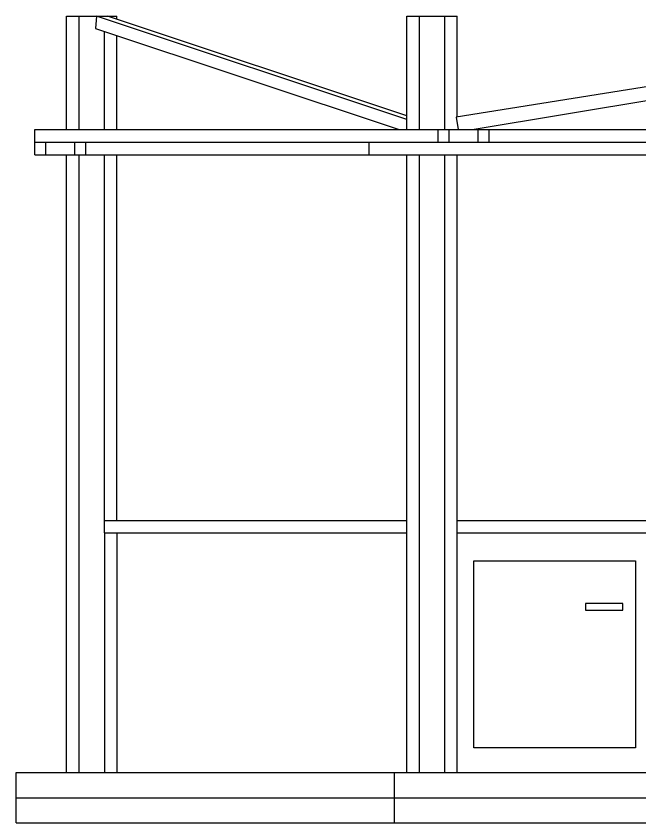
# Model space of a CAD drawing. Header units: metres. Extents: x -67 to 93, y 19 to 51.
# Drawn here: x -66.61 to -41.87, y 19.13 to 51.13 of the extents above; entities that cross this region are included whole.
import ezdxf

# ---------------------------------------------------------------- set-up
doc = ezdxf.new("R2010")
doc.units = ezdxf.units.M
doc.header["$MEASUREMENT"] = 0
doc.layers.add('ANTIKEIMENA', color=4, linetype='Continuous')
doc.layers.add('PROVOLES TOIXON', color=120, linetype='Continuous')

msp = doc.modelspace()

# ---------------------------------------------------------------- linework, layer by layer
at = {"layer": 'ANTIKEIMENA'}
for p, q in [((-63.42, 51.131), (-63.461, 50.638)), ((-51.108, 47.035), (-63.42, 51.131)), ((-51.108, 47.179), (-62.987, 51.131)), ((-23.983, 51.129), (-49.152, 47.123)), ((-63.461, 50.638), (-51.412, 46.629)), ((-48.521, 46.629), (-36.471, 48.634)), ((-49.152, 47.123), (-49.07, 46.629)), ((-65.867, 46.629), (-52.608, 46.629)), ((-65.867, 45.629), (-65.867, 46.629)), ((-52.608, 46.629), (-9.108, 46.629)), ((-49.867, 46.129), (-49.867, 46.629)), ((-49.434, 46.129), (-49.434, 46.629)), ((-48.281, 46.129), (-48.281, 46.629)), ((-47.848, 46.129), (-47.848, 46.629)), ((-65.867, 46.129), (-53.66, 46.129)), ((-65.434, 45.629), (-65.434, 46.129)), ((-64.281, 45.629), (-64.281, 46.129)), ((-63.848, 45.629), (-63.848, 46.129)), ((-53.7, 46.129), (-50.147, 46.129)), ((-52.608, 45.629), (-52.608, 46.129)), ((-50.147, 46.129), (-24.935, 46.129)), ((-65.867, 45.629), (-50.153, 45.629)), ((-50.153, 45.629), (-24.108, 45.629)), ((-63.108, 30.629), (-63.108, 31.129)), ((-63.108, 31.129), (-51.108, 31.129)), ((-49.108, 31.129), (-24.108, 31.129)), ((-63.108, 30.629), (-51.108, 30.629)), ((-62.608, 30.629), (-62.608, 21.129)), ((-49.108, 30.629), (-24.108, 30.629))]:
    msp.add_line(p, q, dxfattribs=at)
for points in [[(-48.449, 29.524), (-42.04, 29.524), (-42.04, 22.1), (-48.449, 22.1)], [(-42.544, 27.829), (-44.024, 27.829), (-44.024, 27.562), (-42.544, 27.562)]]:
    msp.add_lwpolyline(points, close=True, dxfattribs=at)
at = {"layer": 'PROVOLES TOIXON'}
for p, q in [((-64.608, 51.129), (-64.108, 51.129)), ((-64.608, 46.629), (-64.608, 51.129)), ((-64.108, 46.629), (-64.108, 51.129)), ((-64.108, 51.129), (-63.108, 51.129)), ((-63.108, 51.129), (-62.608, 51.129)), ((-62.608, 51.005), (-62.608, 51.129)), ((-51.108, 51.129), (-50.608, 51.129)), ((-51.108, 46.629), (-51.108, 51.129)), ((-50.608, 51.129), (-49.608, 51.129)), ((-50.608, 46.629), (-50.608, 51.129)), ((-49.608, 51.129), (-49.108, 51.129)), ((-49.608, 46.629), (-49.608, 51.129)), ((-49.108, 47.13), (-49.108, 51.129)), ((-63.108, 46.629), (-63.108, 50.52)), ((-62.608, 46.629), (-62.608, 50.354)), ((-64.608, 21.129), (-64.608, 45.629)), ((-64.108, 21.129), (-64.108, 45.629)), ((-63.108, 30.629), (-63.108, 45.629)), ((-62.608, 31.129), (-62.608, 45.629)), ((-51.108, 21.129), (-51.108, 45.629)), ((-50.608, 21.129), (-50.608, 45.629)), ((-49.608, 21.129), (-49.608, 45.629)), ((-49.108, 21.129), (-49.108, 45.629)), ((-63.108, 30.629), (-63.108, 21.129)), ((-66.608, 19.129), (-66.608, 21.129)), ((-66.608, 21.129), (-51.608, 21.129)), ((-51.608, 21.129), (-21.608, 21.129)), ((-51.608, 21.129), (-51.608, 19.129)), ((-66.608, 20.129), (-51.608, 20.129)), ((-51.608, 20.129), (-21.608, 20.129)), ((-66.608, 19.129), (-6.608, 19.129))]:
    msp.add_line(p, q, dxfattribs=at)

doc.saveas('drawing.dxf')
